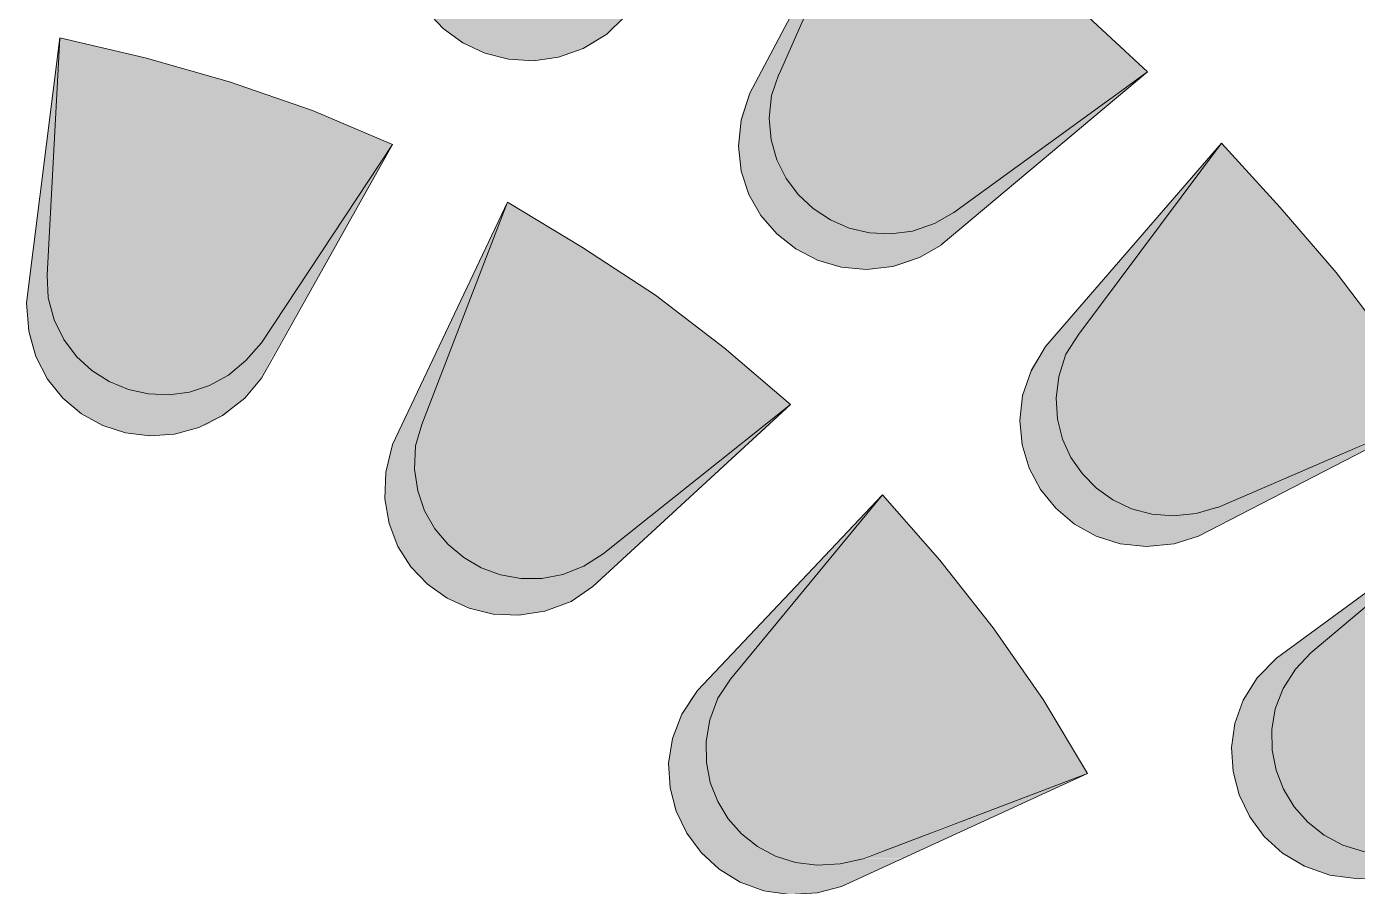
# Model space of a CAD drawing. Extents: x 0 to 245, y -13 to 205.
# Drawn here: x 164.42 to 196.26, y 118.38 to 138.97 of the extents above; entities that cross this region are included whole.
import ezdxf

# ---------------------------------------------------------------- set-up
doc = ezdxf.new("R2010")
doc.units = 0
doc.layers.add('FILL', color=8, linetype='Continuous')
doc.layers.add('GEOMETRY', color=7, linetype='Continuous')

msp = doc.modelspace()

# ---------------------------------------------------------------- hatches: boundary and pattern name
at = {"layer": 'FILL'}
for points in [[(175.098, 147.902), (173.451, 141.711), (173.393, 141.037), (173.474, 140.413), (173.677, 139.847), (173.985, 139.348), (174.383, 138.925), (174.855, 138.585), (175.383, 138.338), (175.951, 138.193), (176.544, 138.157), (177.144, 138.24), (177.736, 138.449), (178.303, 138.795), (178.731, 139.214)], [(184.712, 143.032), (181.722, 137.38), (181.513, 136.736), (181.449, 136.109), (181.516, 135.511), (181.701, 134.953), (181.989, 134.449), (182.367, 134.011), (182.823, 133.65), (183.342, 133.38), (183.91, 133.211), (184.515, 133.158), (185.143, 133.231), (185.781, 133.442), (186.3, 133.743)], [(184.712, 143.032), (181.996, 137.891), (182.454, 137.891)], [(184.712, 143.032), (182.423, 137.832)], [(191.244, 137.892), (189.718, 139.306), (188.1, 140.627), (186.422, 141.861), (184.712, 143.033)], [(183.064, 139.306), (182.454, 137.892), (191.244, 137.892)], [(183.064, 139.306), (189.717, 139.306), (191.244, 137.892)], [(174.336, 138.974), (174.58, 138.794), (178.304, 138.794)], [(174.336, 138.974), (178.487, 138.974), (178.304, 138.794)], [(165.21, 138.704), (164.416, 132.361), (164.465, 131.683), (164.637, 131.072), (164.916, 130.533), (165.286, 130.075), (165.731, 129.702), (166.236, 129.423), (166.785, 129.244), (167.362, 129.171), (167.951, 129.211), (168.537, 129.371), (169.104, 129.657), (169.637, 130.076), (170.033, 130.558)], [(164.905, 133.022), (165.21, 138.704)], [(165.21, 138.704), (164.905, 136.148), (165.088, 136.148)], [(165.21, 138.704), (165.18, 138.222), (167.255, 138.222)], [(173.176, 136.149), (171.254, 136.961), (169.269, 137.653), (167.255, 138.222), (165.21, 138.705)], [(174.58, 138.794), (174.824, 138.584), (177.998, 138.584)], [(174.58, 138.794), (178.304, 138.794), (177.998, 138.584)], [(174.824, 138.584), (175.098, 138.464), (177.784, 138.464)], [(174.824, 138.584), (177.998, 138.584), (177.784, 138.464)], [(175.098, 138.464), (175.373, 138.343), (177.418, 138.343)], [(175.098, 138.464), (177.784, 138.464), (177.418, 138.343)], [(175.374, 138.343), (175.709, 138.253), (177.205, 138.253)], [(175.374, 138.343), (177.419, 138.343), (177.205, 138.253)], [(175.709, 138.253), (175.983, 138.192), (176.778, 138.192)], [(175.709, 138.253), (177.205, 138.253), (176.778, 138.192)], [(165.179, 138.222), (165.149, 137.653), (169.268, 137.653)], [(165.179, 138.222), (167.254, 138.222), (169.268, 137.653)], [(175.983, 138.193), (176.778, 138.193), (176.593, 138.164)], [(165.149, 137.653), (165.12, 136.962), (171.253, 136.962)], [(165.149, 137.653), (169.268, 137.653), (171.253, 136.962)], [(181.966, 137.832), (181.722, 137.38), (182.272, 137.38)], [(181.996, 137.892), (181.966, 137.831), (182.423, 137.831)], [(181.966, 137.832), (182.423, 137.832), (182.272, 137.38)], [(181.996, 137.892), (182.454, 137.892), (182.423, 137.831)], [(182.422, 137.832), (182.24, 137.32), (182.187, 136.779), (182.235, 136.263), (182.374, 135.781), (182.595, 135.34), (182.888, 134.948), (183.243, 134.614), (183.651, 134.345), (184.103, 134.149), (184.588, 134.034), (185.097, 134.008), (185.62, 134.079), (186.147, 134.255), (186.605, 134.525)], [(182.422, 137.832), (182.24, 137.321), (190.419, 137.321)], [(182.422, 137.832), (191.152, 137.832), (190.419, 137.321)], [(182.454, 137.892), (182.423, 137.831), (191.153, 137.831)], [(182.454, 137.892), (191.244, 137.892), (191.153, 137.831)], [(191.244, 137.892), (186.3, 133.744)], [(191.244, 137.892), (186.605, 134.526)], [(191.153, 137.832), (186.605, 134.525), (187.246, 134.525)], [(191.153, 137.832), (191.182, 137.832), (187.246, 134.525)], [(191.244, 137.892), (191.153, 137.831), (191.182, 137.831)], [(181.691, 137.321), (181.508, 136.778), (182.178, 136.778)], [(181.721, 137.38), (181.691, 137.32), (182.241, 137.32)], [(181.691, 137.321), (182.241, 137.321), (182.178, 136.778)], [(181.721, 137.38), (182.271, 137.38), (182.241, 137.32)], [(182.241, 137.321), (182.179, 136.748), (189.687, 136.748)], [(182.241, 137.321), (190.42, 137.321), (189.687, 136.748)], [(165.12, 136.961), (165.088, 136.149), (173.176, 136.149)], [(165.12, 136.961), (171.254, 136.961), (173.176, 136.149)], [(181.509, 136.779), (181.448, 136.209), (182.241, 136.209)], [(181.509, 136.779), (182.179, 136.779)], [(181.509, 136.779), (182.179, 136.779)], [(181.509, 136.779), (182.179, 136.779), (182.241, 136.209)], [(182.178, 136.749), (182.24, 136.208), (188.924, 136.208)], [(182.178, 136.749), (189.687, 136.749), (188.924, 136.208)], [(164.905, 136.149), (164.509, 133.023), (164.905, 133.023)], [(164.905, 136.149), (165.088, 136.149), (164.905, 133.023)], [(165.088, 136.149), (164.905, 133.023), (171.101, 133.023)], [(165.088, 136.149), (173.176, 136.149), (171.101, 133.023)], [(173.176, 136.149), (170.033, 131.4)], [(173.176, 136.149), (170.033, 130.558)], [(173.176, 136.149), (171.101, 133.023), (171.406, 133.023)], [(181.448, 136.208), (181.448, 136.179), (182.241, 136.179)], [(181.448, 136.208), (182.241, 136.208), (182.241, 136.179)], [(181.448, 136.179), (181.509, 135.699), (182.423, 135.699)], [(181.448, 136.179), (182.241, 136.179), (182.423, 135.699)], [(182.241, 136.208), (182.423, 135.666), (188.192, 135.666)], [(182.241, 136.208), (188.925, 136.208), (188.192, 135.666)], [(193.014, 136.179), (188.802, 131.31), (188.454, 130.732), (188.251, 130.138), (188.183, 129.541), (188.239, 128.958), (188.409, 128.403), (188.682, 127.892), (189.047, 127.44), (189.494, 127.062), (190.012, 126.772), (190.589, 126.587), (191.217, 126.521), (191.883, 126.589), (192.464, 126.77)], [(193.014, 136.179), (189.046, 131.609), (189.596, 131.609)], [(193.014, 136.179), (189.596, 131.609)], [(193.014, 136.179), (191.853, 134.645), (194.417, 134.645)], [(198.233, 129.745), (197.011, 131.429), (195.76, 133.082), (194.418, 134.644), (193.014, 136.179)], [(181.509, 135.698), (181.509, 135.577), (182.454, 135.577)], [(181.509, 135.698), (182.423, 135.698), (182.454, 135.577)], [(181.509, 135.577), (181.631, 135.216), (182.668, 135.216)], [(181.509, 135.577), (182.454, 135.577), (182.668, 135.216)], [(182.422, 135.666), (182.698, 135.187), (187.519, 135.187)], [(182.422, 135.666), (188.192, 135.666), (187.519, 135.187)], [(181.63, 135.216), (181.691, 135.005), (182.85, 135.005)], [(181.63, 135.216), (182.666, 135.216), (182.85, 135.005)], [(182.699, 135.187), (183.064, 134.767), (186.941, 134.767)], [(182.699, 135.187), (187.519, 135.187), (186.941, 134.767)], [(175.922, 134.767), (173.175, 128.964), (173.014, 128.302), (172.99, 127.668), (173.091, 127.073), (173.303, 126.527), (173.614, 126.04), (174.011, 125.625), (174.48, 125.29), (175.008, 125.047), (175.582, 124.907), (176.188, 124.879), (176.815, 124.975), (177.448, 125.206), (177.968, 125.568)], [(175.922, 134.767), (173.634, 129.926), (174.06, 129.926)], [(175.922, 134.767), (173.877, 129.447)], [(175.922, 134.767), (175.526, 133.685), (177.723, 133.685)], [(182.699, 129.926), (181.111, 131.28), (179.463, 132.542), (177.723, 133.685), (175.923, 134.767)], [(181.691, 135.005), (181.812, 134.796), (183.035, 134.796)], [(181.691, 135.005), (182.85, 135.005), (183.035, 134.796)], [(181.813, 134.796), (181.965, 134.466), (183.429, 134.466)], [(181.813, 134.796), (183.035, 134.796), (183.429, 134.466)], [(183.064, 134.767), (183.338, 134.556), (186.665, 134.556)], [(183.064, 134.767), (186.941, 134.767), (186.665, 134.556)], [(181.966, 134.466), (183.461, 134.466)], [(181.966, 134.466), (183.461, 134.466)], [(181.996, 134.466), (182.21, 134.195), (183.95, 134.195)], [(181.996, 134.466), (183.461, 134.466), (183.95, 134.195)], [(183.339, 134.556), (183.492, 134.435), (186.452, 134.435)], [(183.339, 134.556), (186.665, 134.556), (186.452, 134.435)], [(183.492, 134.435), (183.828, 134.286), (186.178, 134.286)], [(183.492, 134.435), (186.452, 134.435), (186.178, 134.286)], [(186.605, 134.526), (186.147, 134.255), (186.911, 134.255)], [(186.605, 134.526), (187.246, 134.526), (186.911, 134.255)], [(191.853, 134.645), (190.664, 133.083), (195.76, 133.083)], [(191.853, 134.645), (194.417, 134.645), (195.76, 133.083)], [(182.21, 134.195), (182.332, 134.045), (184.499, 134.045)], [(182.21, 134.195), (183.95, 134.195), (184.499, 134.045)], [(183.828, 134.285), (183.98, 134.194), (185.933, 134.194)], [(183.828, 134.285), (186.178, 134.285), (185.933, 134.194)], [(183.98, 134.195), (184.376, 134.105), (185.66, 134.105)], [(183.98, 134.195), (185.933, 134.195), (185.66, 134.105)], [(184.377, 134.105), (184.53, 134.044), (185.323, 134.044)], [(184.377, 134.105), (185.66, 134.105), (185.323, 134.044)], [(186.147, 134.255), (185.596, 134.074), (186.697, 134.074)], [(186.147, 134.255), (186.911, 134.255), (186.697, 134.074)], [(182.332, 134.044), (182.363, 134.015), (185.049, 134.015)], [(182.332, 134.044), (184.499, 134.044), (185.049, 134.015)], [(182.363, 134.015), (185.049, 134.015)], [(182.363, 134.015), (185.049, 134.015)], [(182.363, 134.015), (182.699, 133.744), (186.3, 133.744)], [(182.363, 134.015), (186.635, 134.015), (186.3, 133.744)], [(184.53, 134.044), (185.323, 134.044), (185.11, 134.015)], [(185.596, 134.074), (185.048, 134.014), (186.635, 134.014)], [(185.048, 134.015), (186.635, 134.015)], [(185.048, 134.015), (186.635, 134.015)], [(185.596, 134.074), (186.697, 134.074), (186.635, 134.014)], [(175.526, 133.685), (175.069, 132.542), (179.463, 132.542)], [(175.526, 133.685), (177.723, 133.685), (179.463, 132.542)], [(182.699, 133.743), (182.85, 133.623), (186.117, 133.623)], [(182.699, 133.743), (186.3, 133.743), (186.117, 133.623)], [(182.85, 133.624), (183.216, 133.442), (185.781, 133.442)], [(182.85, 133.624), (186.117, 133.624), (185.781, 133.442)], [(183.216, 133.443), (183.4, 133.353), (185.567, 133.353)], [(183.216, 133.443), (185.78, 133.443), (185.567, 133.353)], [(183.4, 133.353), (183.828, 133.233), (185.202, 133.233)], [(183.4, 133.353), (185.567, 133.353), (185.202, 133.233)], [(183.828, 133.233), (183.98, 133.204), (184.896, 133.204)], [(183.828, 133.233), (185.202, 133.233), (184.896, 133.204)], [(183.98, 133.203), (184.896, 133.203), (184.59, 133.173)], [(164.509, 133.023), (164.448, 132.482), (164.936, 132.482)], [(164.509, 133.023), (164.905, 133.023), (164.936, 132.482)], [(164.905, 133.023), (164.935, 132.482), (165.076, 131.951), (165.305, 131.481), (165.61, 131.075), (165.978, 130.739), (166.395, 130.475), (166.851, 130.287), (167.331, 130.18), (167.824, 130.156), (168.317, 130.221), (168.796, 130.377), (169.25, 130.629), (169.666, 130.98), (170.033, 131.4)], [(164.905, 133.023), (164.935, 132.482), (170.735, 132.482)], [(164.905, 133.023), (171.1, 133.023), (170.735, 132.482)], [(171.1, 133.023), (170.033, 131.4), (170.49, 131.4)], [(171.1, 133.023), (171.406, 133.023), (170.49, 131.4)], [(190.664, 133.082), (189.597, 131.608), (196.89, 131.608)], [(190.664, 133.082), (195.761, 133.082), (196.89, 131.608)], [(175.069, 132.542), (174.58, 131.279), (181.111, 131.279)], [(175.069, 132.542), (179.463, 132.542), (181.111, 131.279)], [(164.448, 132.482), (164.416, 132.362), (164.966, 132.362)], [(164.416, 132.362), (164.448, 131.94), (165.088, 131.94)], [(164.416, 132.362), (164.966, 132.362), (165.088, 131.94)], [(164.448, 132.482), (164.935, 132.482), (164.966, 132.362)], [(164.935, 132.482), (165.087, 131.94), (170.399, 131.94)], [(164.935, 132.482), (170.735, 132.482), (170.399, 131.94)], [(164.448, 131.94), (164.448, 131.73), (165.179, 131.73)], [(164.448, 131.94), (165.088, 131.94), (165.179, 131.73)], [(165.088, 131.94), (165.332, 131.459), (170.065, 131.459)], [(165.088, 131.94), (170.4, 131.94), (170.065, 131.459)], [(164.448, 131.73), (164.509, 131.459), (165.332, 131.459)], [(164.448, 131.73), (165.179, 131.73), (165.332, 131.459)], [(189.047, 131.609), (188.803, 131.31), (189.413, 131.31)], [(189.047, 131.609), (189.597, 131.609), (189.413, 131.31)], [(189.596, 131.609), (189.289, 131.129), (189.122, 130.598), (189.057, 130.076), (189.089, 129.573), (189.209, 129.097), (189.409, 128.657), (189.682, 128.261), (190.02, 127.919), (190.414, 127.638), (190.857, 127.429), (191.342, 127.299), (191.86, 127.257), (192.404, 127.312), (192.922, 127.462)], [(189.596, 131.609), (189.474, 131.429), (197.011, 131.429)], [(189.596, 131.609), (196.889, 131.609), (197.011, 131.429)], [(164.509, 131.458), (164.6, 131.159), (165.577, 131.159)], [(164.509, 131.458), (165.332, 131.458), (165.577, 131.159)], [(165.332, 131.458), (165.363, 131.429), (170.064, 131.429)], [(165.332, 131.458), (170.064, 131.458), (170.064, 131.429)], [(165.363, 131.429), (165.699, 131.008), (169.726, 131.008)], [(165.363, 131.429), (170.064, 131.429), (169.726, 131.008)], [(170.033, 131.4), (169.666, 130.98), (170.247, 130.98)], [(170.033, 131.4), (170.49, 131.4), (170.247, 130.98)], [(174.58, 131.279), (174.06, 129.925), (182.699, 129.925)], [(174.58, 131.279), (181.111, 131.279), (182.699, 129.925)], [(188.802, 131.31), (188.68, 131.128), (189.289, 131.128)], [(188.802, 131.31), (189.412, 131.31), (189.289, 131.128)], [(189.474, 131.429), (189.289, 131.128), (197.225, 131.128)], [(189.474, 131.429), (197.011, 131.429), (197.225, 131.128)], [(164.599, 131.159), (164.661, 131.008), (165.666, 131.008)], [(164.599, 131.159), (165.577, 131.159), (165.666, 131.008)], [(164.662, 131.008), (164.844, 130.647), (166.096, 130.647)], [(164.662, 131.008), (165.667, 131.008), (166.096, 130.647)], [(165.699, 131.008), (169.696, 131.008)], [(165.699, 131.008), (169.726, 131.008), (169.696, 131.008)], [(165.699, 131.008), (166.095, 130.647), (169.3, 130.647)], [(165.699, 131.008), (169.696, 131.008), (169.3, 130.647)], [(169.666, 130.98), (169.239, 130.619), (170.064, 130.619)], [(169.666, 130.98), (170.247, 130.98), (170.064, 130.619)], [(188.68, 131.128), (188.465, 130.798), (189.168, 130.798)], [(188.68, 131.128), (189.289, 131.128), (189.168, 130.798)], [(189.29, 131.128), (189.108, 130.618), (197.591, 130.618)], [(189.29, 131.128), (197.226, 131.128), (197.591, 130.618)], [(164.843, 130.647), (164.874, 130.619), (166.187, 130.619)], [(164.843, 130.647), (166.095, 130.647), (166.187, 130.619)], [(164.875, 130.618), (165.027, 130.378), (166.584, 130.378)], [(164.875, 130.618), (166.187, 130.618), (166.584, 130.378)], [(166.095, 130.647), (169.268, 130.647)], [(166.095, 130.647), (169.299, 130.647), (169.268, 130.647)], [(166.126, 130.647), (166.615, 130.378), (168.812, 130.378)], [(166.126, 130.647), (169.269, 130.647), (168.812, 130.378)], [(169.239, 130.618), (169.117, 130.557), (170.033, 130.557)], [(169.239, 130.618), (170.064, 130.618), (170.033, 130.557)], [(188.406, 130.618), (188.283, 130.227), (189.077, 130.227)], [(188.466, 130.798), (188.406, 130.618), (189.139, 130.618)], [(188.406, 130.618), (189.138, 130.618), (189.077, 130.227)], [(188.466, 130.798), (189.169, 130.798), (189.139, 130.618)], [(189.108, 130.618), (189.046, 130.076), (197.989, 130.076)], [(189.108, 130.618), (197.59, 130.618), (197.989, 130.076)], [(165.027, 130.378), (165.149, 130.228), (167.102, 130.228)], [(165.027, 130.378), (166.584, 130.378), (167.102, 130.228)], [(166.615, 130.378), (168.781, 130.378)], [(166.615, 130.378), (168.812, 130.378), (168.781, 130.378)], [(166.615, 130.378), (167.133, 130.228), (168.262, 130.228)], [(166.615, 130.378), (168.781, 130.378), (168.262, 130.228)], [(168.75, 130.347), (168.201, 130.198), (169.727, 130.198)], [(169.117, 130.558), (168.75, 130.347), (169.88, 130.347)], [(168.75, 130.347), (169.88, 130.347), (169.727, 130.198)], [(169.117, 130.558), (170.033, 130.558), (169.88, 130.347)], [(165.149, 130.228), (165.21, 130.165), (167.653, 130.165)], [(165.149, 130.228), (167.102, 130.228), (167.653, 130.165)], [(165.21, 130.164), (165.242, 130.137), (169.666, 130.137)], [(165.21, 130.164), (169.696, 130.164), (169.666, 130.137)], [(165.242, 130.137), (165.303, 130.076), (169.637, 130.076)], [(165.242, 130.137), (169.666, 130.137), (169.637, 130.076)], [(165.302, 130.076), (165.698, 129.716), (169.207, 129.716)], [(165.302, 130.076), (169.636, 130.076), (169.207, 129.716)], [(167.133, 130.228), (168.263, 130.228)], [(167.133, 130.228), (168.263, 130.228)], [(167.164, 130.228), (168.263, 130.228), (167.683, 130.165)], [(168.201, 130.197), (167.653, 130.164), (169.696, 130.164)], [(168.201, 130.197), (169.726, 130.197), (169.696, 130.164)], [(188.253, 130.076), (188.192, 129.626), (189.077, 129.626)], [(188.283, 130.228), (188.253, 130.077), (189.047, 130.077)], [(188.253, 130.076), (189.047, 130.076), (189.077, 129.626)], [(188.283, 130.228), (189.077, 130.228), (189.047, 130.077)], [(189.047, 130.076), (189.077, 129.745), (198.234, 129.745)], [(189.047, 130.076), (197.989, 130.076), (198.234, 129.745)], [(165.699, 129.716), (165.76, 129.686), (169.178, 129.686)], [(165.699, 129.716), (169.208, 129.716), (169.178, 129.686)], [(165.759, 129.686), (166.216, 129.415), (168.69, 129.415)], [(165.759, 129.686), (169.177, 129.686), (168.69, 129.415)], [(173.634, 129.926), (173.419, 129.447), (173.877, 129.447)], [(173.634, 129.926), (174.06, 129.926), (173.877, 129.447)], [(174.06, 129.926), (173.877, 129.447), (182.118, 129.447)], [(174.06, 129.926), (182.699, 129.926), (182.118, 129.447)], [(182.699, 129.926), (177.969, 125.568)], [(182.699, 129.926), (178.211, 126.349)], [(182.699, 129.926), (182.118, 129.447), (182.21, 129.447)], [(188.192, 129.626), (188.192, 129.534), (189.108, 129.534)], [(188.192, 129.626), (189.077, 129.626), (189.108, 129.534)], [(189.077, 129.745), (189.108, 129.507), (197.683, 129.507)], [(189.077, 129.745), (198.233, 129.745), (197.683, 129.507)], [(198.233, 129.745), (192.464, 126.769)], [(198.233, 129.745), (192.922, 127.461)], [(197.927, 129.626), (192.922, 127.461), (193.808, 127.461)], [(197.927, 129.626), (197.989, 129.626), (193.808, 127.461)], [(166.216, 129.414), (168.628, 129.414)], [(166.216, 129.414), (168.69, 129.414), (168.628, 129.414)], [(166.308, 129.414), (166.828, 129.235), (168.079, 129.235)], [(166.308, 129.414), (168.628, 129.414), (168.079, 129.235)], [(173.42, 129.446), (173.176, 128.964), (173.726, 128.964)], [(173.42, 129.446), (173.878, 129.446), (173.726, 128.964)], [(173.878, 129.446), (173.726, 128.934), (173.699, 128.378), (173.775, 127.857), (173.94, 127.379), (174.186, 126.948), (174.502, 126.573), (174.876, 126.26), (175.298, 126.015), (175.757, 125.846), (176.243, 125.758), (176.745, 125.758), (177.252, 125.853), (177.754, 126.049), (178.211, 126.348)], [(173.878, 129.446), (173.726, 128.934), (181.448, 128.934)], [(173.878, 129.446), (182.118, 129.446), (181.448, 128.934)], [(182.118, 129.446), (178.211, 126.348), (178.822, 126.348)], [(182.118, 129.446), (182.21, 129.446), (178.822, 126.348)], [(188.192, 129.534), (188.222, 129.024), (189.23, 129.024)], [(188.192, 129.534), (189.108, 129.534), (189.23, 129.024)], [(189.108, 129.507), (189.26, 128.994), (196.432, 128.994)], [(189.108, 129.507), (197.683, 129.507), (196.432, 128.994)], [(166.828, 129.236), (168.049, 129.236)], [(166.828, 129.236), (168.079, 129.236), (168.049, 129.236)], [(166.92, 129.236), (168.049, 129.236), (167.438, 129.175)], [(188.222, 129.025), (188.222, 128.995), (189.23, 128.995)], [(188.222, 129.025), (189.23, 129.025), (189.23, 128.995)], [(188.222, 128.994), (188.374, 128.513), (189.503, 128.513)], [(188.222, 128.994), (189.23, 128.994), (189.503, 128.513)], [(189.26, 128.994), (189.503, 128.483), (195.303, 128.483)], [(189.26, 128.994), (196.432, 128.994), (195.303, 128.483)], [(173.176, 128.935), (173.025, 128.394), (173.697, 128.394)], [(173.176, 128.964), (173.176, 128.935), (173.726, 128.935)], [(173.176, 128.964), (173.726, 128.964), (173.726, 128.935)], [(173.176, 128.935), (173.726, 128.935), (173.697, 128.394)], [(173.725, 128.935), (173.696, 128.365), (180.776, 128.365)], [(173.725, 128.935), (181.448, 128.935), (180.776, 128.365)], [(173.024, 128.394), (172.993, 127.853), (173.787, 127.853)], [(173.024, 128.394), (173.696, 128.394)], [(173.024, 128.394), (173.696, 128.394)], [(173.024, 128.394), (173.696, 128.394), (173.787, 127.853)], [(173.696, 128.364), (173.787, 127.822), (180.074, 127.822)], [(173.696, 128.364), (180.776, 128.364), (180.074, 127.822)], [(188.375, 128.513), (188.406, 128.423), (189.565, 128.423)], [(188.375, 128.513), (189.504, 128.513), (189.565, 128.423)], [(188.406, 128.423), (188.588, 128.093), (189.84, 128.093)], [(188.406, 128.423), (189.565, 128.423), (189.84, 128.093)], [(189.504, 128.484), (189.871, 128.063), (194.296, 128.063)], [(189.504, 128.484), (195.304, 128.484), (194.296, 128.063)], [(188.588, 128.093), (188.681, 127.88), (190.084, 127.88)], [(188.588, 128.093), (189.84, 128.093), (190.084, 127.88)], [(189.871, 128.063), (190.298, 127.703), (193.503, 127.703)], [(189.871, 128.063), (194.296, 128.063), (193.503, 127.703)], [(172.993, 127.853), (172.993, 127.792), (173.787, 127.792)], [(172.993, 127.853), (173.787, 127.853), (173.787, 127.792)], [(172.993, 127.792), (173.055, 127.312), (173.97, 127.312)], [(172.993, 127.792), (173.787, 127.792), (173.97, 127.312)], [(173.787, 127.822), (173.97, 127.311), (179.433, 127.311)], [(173.787, 127.822), (180.074, 127.822), (179.433, 127.311)], [(184.896, 127.762), (180.47, 123.072), (180.098, 122.511), (179.871, 121.926), (179.78, 121.333), (179.814, 120.747), (179.962, 120.184), (180.214, 119.661), (180.561, 119.192), (180.991, 118.795), (181.494, 118.485), (182.06, 118.277), (182.678, 118.188), (183.338, 118.233), (183.918, 118.384)], [(184.896, 127.762), (180.714, 123.343), (181.262, 123.343)], [(184.896, 127.762), (181.262, 123.343)], [(184.896, 127.762), (183.614, 126.2), (186.268, 126.2)], [(189.808, 121.089), (188.742, 122.862), (187.55, 124.575), (186.268, 126.199), (184.896, 127.762)], [(188.68, 127.88), (188.802, 127.732), (190.266, 127.732)], [(188.68, 127.88), (190.083, 127.88), (190.266, 127.732)], [(188.802, 127.732), (189.015, 127.461), (190.755, 127.461)], [(188.802, 127.732), (190.266, 127.732), (190.755, 127.461)], [(189.015, 127.461), (189.046, 127.431), (190.909, 127.431)], [(189.015, 127.461), (190.755, 127.461), (190.909, 127.431)], [(189.047, 127.431), (189.199, 127.312), (191.305, 127.312)], [(189.047, 127.431), (190.909, 127.431), (191.305, 127.312)], [(190.297, 127.702), (190.724, 127.491), (192.984, 127.491)], [(190.297, 127.702), (193.502, 127.702), (192.984, 127.491)], [(190.724, 127.491), (190.786, 127.461), (192.861, 127.461)], [(190.724, 127.491), (192.984, 127.491), (192.861, 127.461)], [(190.787, 127.461), (191.275, 127.312), (192.465, 127.312)], [(190.787, 127.461), (192.861, 127.461), (192.465, 127.312)], [(192.922, 127.461), (192.403, 127.312), (193.502, 127.312)], [(192.922, 127.461), (193.808, 127.461), (193.502, 127.312)], [(199.546, 127.673), (194.327, 123.853), (193.862, 123.375), (193.532, 122.847), (193.331, 122.286), (193.252, 121.709), (193.289, 121.132), (193.436, 120.574), (193.687, 120.051), (194.035, 119.581), (194.475, 119.18), (194.999, 118.865), (195.603, 118.655), (196.279, 118.565), (196.89, 118.623)], [(199.546, 127.673), (194.479, 123.974), (195.151, 123.974)], [(199.546, 127.673), (195.151, 123.974)], [(173.054, 127.312), (173.054, 127.192), (174.06, 127.192)], [(173.054, 127.312), (173.969, 127.312), (174.06, 127.192)], [(173.054, 127.192), (173.175, 126.861), (174.244, 126.861)], [(173.054, 127.192), (174.06, 127.192), (174.244, 126.861)], [(173.969, 127.312), (174.275, 126.831), (178.822, 126.831)], [(173.969, 127.312), (179.432, 127.312), (178.822, 126.831)], [(189.199, 127.312), (189.261, 127.251), (191.853, 127.251)], [(189.199, 127.312), (191.304, 127.312), (191.853, 127.251)], [(189.26, 127.251), (189.534, 127.041), (192.953, 127.041)], [(189.26, 127.251), (193.38, 127.251), (192.953, 127.041)], [(191.275, 127.312), (192.282, 127.312)], [(191.275, 127.312), (192.464, 127.312), (192.282, 127.312)], [(191.335, 127.312), (192.282, 127.312), (191.884, 127.251)], [(192.373, 127.312), (191.853, 127.251), (193.381, 127.251)], [(192.404, 127.312), (192.373, 127.312), (193.503, 127.312)], [(192.373, 127.312), (193.503, 127.312), (193.381, 127.251)], [(192.404, 127.312), (193.503, 127.312)], [(173.176, 126.861), (173.268, 126.62), (174.489, 126.62)], [(173.176, 126.861), (174.245, 126.861), (174.489, 126.62)], [(174.275, 126.83), (174.64, 126.438), (178.335, 126.438)], [(174.275, 126.83), (178.822, 126.83), (178.335, 126.438)], [(189.536, 127.041), (190.024, 126.77), (192.465, 126.77)], [(189.536, 127.041), (192.954, 127.041), (192.465, 126.77)], [(190.024, 126.77), (190.053, 126.74), (192.373, 126.74)], [(190.024, 126.77), (192.464, 126.77), (192.373, 126.74)], [(173.267, 126.619), (173.359, 126.438), (174.64, 126.438)], [(173.267, 126.619), (174.489, 126.619), (174.64, 126.438)], [(190.053, 126.739), (190.602, 126.589), (191.883, 126.589)], [(190.053, 126.739), (192.372, 126.739), (191.883, 126.589)], [(190.603, 126.589), (191.762, 126.589)], [(190.603, 126.589), (191.883, 126.589), (191.762, 126.589)], [(190.664, 126.589), (191.763, 126.589), (191.275, 126.53)], [(173.359, 126.439), (173.542, 126.138), (175.069, 126.138)], [(173.359, 126.439), (174.64, 126.439), (175.069, 126.138)], [(173.542, 126.138), (173.573, 126.079), (175.159, 126.079)], [(173.542, 126.138), (175.069, 126.138), (175.159, 126.079)], [(174.64, 126.439), (174.733, 126.378), (178.272, 126.378)], [(174.64, 126.439), (178.334, 126.439), (178.272, 126.378)], [(174.733, 126.378), (175.098, 126.108), (177.845, 126.108)], [(174.733, 126.378), (178.271, 126.378), (177.845, 126.108)], [(178.211, 126.349), (177.754, 126.049), (178.487, 126.049)], [(178.211, 126.349), (178.822, 126.349), (178.487, 126.049)], [(183.614, 126.199), (182.271, 124.575), (187.551, 124.575)], [(183.614, 126.199), (186.268, 126.199), (187.551, 124.575)], [(173.573, 126.079), (173.756, 125.898), (175.587, 125.898)], [(173.573, 126.079), (175.159, 126.079), (175.587, 125.898)], [(173.755, 125.899), (173.877, 125.779), (176.136, 125.779)], [(173.755, 125.899), (175.586, 125.899), (176.136, 125.779)], [(175.098, 126.109), (175.191, 126.08), (177.784, 126.08)], [(175.098, 126.109), (177.845, 126.109), (177.784, 126.08)], [(175.191, 126.079), (175.618, 125.898), (177.327, 125.898)], [(175.191, 126.079), (177.784, 126.079), (177.327, 125.898)], [(175.618, 125.899), (175.74, 125.869), (177.266, 125.869)], [(175.618, 125.899), (177.327, 125.899), (177.266, 125.869)], [(175.74, 125.868), (176.167, 125.778), (176.778, 125.778)], [(175.74, 125.868), (177.266, 125.868), (176.778, 125.778)], [(177.235, 125.839), (176.778, 125.778), (178.181, 125.778)], [(177.754, 126.049), (177.235, 125.839), (178.273, 125.839)], [(177.235, 125.839), (178.272, 125.839), (178.181, 125.778)], [(177.754, 126.049), (178.487, 126.049), (178.273, 125.839)], [(197.41, 125.899), (195.243, 124.035), (201.498, 124.035)], [(173.878, 125.779), (173.878, 125.748), (176.686, 125.748)], [(173.878, 125.779), (176.137, 125.779), (176.686, 125.748)], [(173.878, 125.747), (174, 125.627), (178.059, 125.627)], [(173.878, 125.747), (178.182, 125.747), (178.059, 125.627)], [(174, 125.627), (174.123, 125.567), (177.969, 125.567)], [(174, 125.627), (178.059, 125.627), (177.969, 125.567)], [(174.123, 125.568), (174.489, 125.297), (177.541, 125.297)], [(174.123, 125.568), (177.969, 125.568), (177.541, 125.297)], [(176.167, 125.779), (176.778, 125.779), (176.716, 125.748)], [(176.778, 125.779), (176.685, 125.748), (178.181, 125.748)], [(176.778, 125.779), (178.181, 125.779), (178.181, 125.748)], [(174.489, 125.296), (174.64, 125.207), (177.449, 125.207)], [(174.489, 125.296), (177.541, 125.296), (177.449, 125.207)], [(174.64, 125.207), (175.038, 125.027), (176.959, 125.027)], [(174.64, 125.207), (177.449, 125.207), (176.959, 125.027)], [(175.039, 125.028), (175.221, 124.998), (176.869, 124.998)], [(175.039, 125.028), (176.96, 125.028), (176.869, 124.998)], [(175.22, 124.997), (175.647, 124.906), (176.349, 124.906)], [(175.22, 124.997), (176.868, 124.997), (176.349, 124.906)], [(175.647, 124.906), (176.349, 124.906), (176.258, 124.877)], [(182.271, 124.575), (181.262, 123.343), (188.406, 123.343)], [(182.271, 124.575), (187.55, 124.575), (188.406, 123.343)], [(195.151, 123.974), (194.784, 123.583), (194.488, 123.121), (194.3, 122.636), (194.214, 122.141), (194.222, 121.647), (194.32, 121.166), (194.499, 120.71), (194.755, 120.292), (195.08, 119.921), (195.469, 119.612), (195.914, 119.374), (196.411, 119.221), (196.951, 119.164), (197.5, 119.195)], [(194.478, 123.974), (194.327, 123.853), (195.058, 123.853)], [(194.478, 123.974), (195.151, 123.974), (195.058, 123.853)], [(195.151, 123.974), (194.784, 123.583), (201.742, 123.583)], [(195.243, 124.034), (195.151, 123.973), (201.558, 123.973)], [(195.151, 123.974), (201.558, 123.974), (201.742, 123.583)], [(195.243, 124.034), (201.498, 124.034), (201.558, 123.973)], [(194.051, 123.583), (193.899, 123.433), (194.693, 123.433)], [(194.051, 123.583), (194.783, 123.583), (194.693, 123.433)], [(194.327, 123.853), (194.052, 123.583), (194.784, 123.583)], [(194.327, 123.853), (195.058, 123.853), (194.784, 123.583)], [(194.784, 123.583), (194.478, 123.103), (201.957, 123.103)], [(194.784, 123.583), (201.742, 123.583), (201.957, 123.103)], [(180.715, 123.343), (180.471, 123.072), (181.111, 123.072)], [(181.262, 123.343), (180.958, 122.893), (180.765, 122.374), (180.676, 121.858), (180.683, 121.352), (180.778, 120.869), (180.956, 120.416), (181.208, 120.004), (181.528, 119.642), (181.908, 119.34), (182.341, 119.107), (182.82, 118.954), (183.339, 118.89), (183.888, 118.924), (184.437, 119.044)], [(180.715, 123.343), (181.263, 123.343), (181.111, 123.072)], [(181.262, 123.343), (180.958, 122.863), (188.71, 122.863)], [(181.262, 123.343), (188.406, 123.343), (188.71, 122.863)], [(193.899, 123.433), (193.684, 123.103), (194.478, 123.103)], [(193.899, 123.433), (194.693, 123.433), (194.478, 123.103)], [(180.47, 123.071), (180.317, 122.892), (180.958, 122.892)], [(180.47, 123.071), (181.111, 123.071), (180.958, 122.892)], [(193.684, 123.103), (193.564, 122.923), (194.417, 122.923)], [(193.684, 123.103), (194.478, 123.103), (194.417, 122.923)], [(194.478, 123.103), (194.295, 122.591), (202.201, 122.591)], [(194.478, 123.103), (201.957, 123.103), (202.201, 122.591)], [(180.317, 122.893), (180.135, 122.56), (180.837, 122.56)], [(180.317, 122.893), (180.959, 122.893), (180.837, 122.56)], [(180.959, 122.863), (180.776, 122.351), (189.047, 122.351)], [(180.959, 122.863), (188.742, 122.863)], [(180.959, 122.863), (188.742, 122.863)], [(180.959, 122.863), (188.742, 122.863), (189.047, 122.351)], [(193.564, 122.923), (193.441, 122.591), (194.295, 122.591)], [(193.564, 122.923), (194.418, 122.923), (194.295, 122.591)], [(180.043, 122.38), (179.89, 122.02), (180.715, 122.02)], [(180.135, 122.56), (180.042, 122.38), (180.776, 122.38)], [(180.043, 122.38), (180.776, 122.38), (180.715, 122.02)], [(180.135, 122.56), (180.836, 122.56), (180.776, 122.38)], [(180.776, 122.351), (180.683, 121.81), (189.381, 121.81)], [(180.776, 122.351), (189.047, 122.351), (189.381, 121.81)], [(193.349, 122.351), (193.32, 122.052), (194.204, 122.052)], [(193.441, 122.591), (193.349, 122.351), (194.265, 122.351)], [(193.349, 122.351), (194.265, 122.351), (194.204, 122.052)], [(193.441, 122.591), (194.295, 122.591), (194.265, 122.351)], [(194.296, 122.591), (194.234, 122.171), (202.385, 122.171)], [(194.296, 122.591), (202.201, 122.591), (202.385, 122.171)], [(179.889, 122.02), (179.86, 121.839), (180.683, 121.839)], [(179.889, 122.02), (180.714, 122.02), (180.683, 121.839)], [(193.32, 122.052), (193.258, 121.75), (194.234, 121.75)], [(193.32, 122.052), (194.205, 122.052), (194.234, 121.75)], [(194.234, 122.171), (194.205, 122.02), (202.445, 122.02)], [(194.205, 122.02), (194.234, 121.48), (202.659, 121.48)], [(194.205, 122.02), (202.445, 122.02), (202.659, 121.48)], [(194.234, 122.171), (202.384, 122.171), (202.445, 122.02)], [(179.86, 121.839), (179.798, 121.419), (180.683, 121.419)], [(179.86, 121.839), (180.683, 121.839), (180.683, 121.419)], [(180.683, 121.81), (180.683, 121.269), (189.717, 121.269)], [(180.683, 121.81), (189.381, 121.81), (189.717, 121.269)], [(193.258, 121.75), (193.258, 121.51), (194.235, 121.51)], [(193.258, 121.75), (194.235, 121.75), (194.235, 121.51)], [(179.798, 121.419), (179.798, 121.269), (180.683, 121.269)], [(179.798, 121.419), (180.683, 121.419), (180.683, 121.269)], [(193.258, 121.51), (193.289, 121.149), (194.327, 121.149)], [(193.258, 121.51), (194.235, 121.51), (194.327, 121.149)], [(194.234, 121.48), (194.387, 120.939), (202.872, 120.939)], [(194.234, 121.48), (202.659, 121.48), (202.872, 120.939)], [(179.798, 121.269), (179.798, 120.818), (180.805, 120.818)], [(179.798, 121.269), (180.683, 121.269), (180.805, 120.818)], [(180.683, 121.269), (180.745, 121.089), (189.808, 121.089)], [(180.683, 121.269), (189.717, 121.269), (189.808, 121.089)], [(180.745, 121.089), (180.806, 120.728), (188.832, 120.728)], [(180.745, 121.089), (189.808, 121.089), (188.832, 120.728)], [(189.808, 121.089), (183.918, 118.384)], [(189.808, 121.089), (184.438, 119.044)], [(189.808, 121.089), (189.077, 120.818), (189.199, 120.818)], [(193.289, 121.149), (193.32, 120.968), (194.388, 120.968)], [(193.289, 121.149), (194.327, 121.149), (194.388, 120.968)], [(179.798, 120.818), (179.829, 120.759), (180.805, 120.759)], [(179.798, 120.818), (180.805, 120.818), (180.805, 120.759)], [(179.83, 120.759), (179.921, 120.246), (181.05, 120.246)], [(179.83, 120.759), (180.806, 120.759), (181.05, 120.246)], [(180.805, 120.728), (181.049, 120.218), (187.519, 120.218)], [(180.805, 120.728), (188.831, 120.728), (187.519, 120.218)], [(189.077, 120.818), (184.438, 119.045), (185.384, 119.045)], [(189.077, 120.818), (189.199, 120.818), (185.384, 119.045)], [(193.32, 120.968), (193.441, 120.548), (194.6, 120.548)], [(193.32, 120.968), (194.387, 120.968), (194.6, 120.548)], [(194.388, 120.939), (194.632, 120.458), (203.086, 120.458)], [(194.388, 120.939), (202.872, 120.939), (203.086, 120.458)], [(193.441, 120.548), (193.471, 120.487), (194.631, 120.487)], [(193.441, 120.548), (194.6, 120.548), (194.631, 120.487)], [(193.471, 120.488), (193.684, 120.037), (194.966, 120.037)], [(193.471, 120.488), (194.631, 120.488), (194.966, 120.037)], [(194.631, 120.457), (194.783, 120.246), (203.176, 120.246)], [(194.631, 120.457), (203.085, 120.457), (203.176, 120.246)], [(179.921, 120.246), (179.951, 120.218), (181.05, 120.218)], [(179.921, 120.246), (181.05, 120.246), (181.05, 120.218)], [(179.951, 120.218), (180.136, 119.796), (181.385, 119.796)], [(179.951, 120.218), (181.05, 120.218), (181.385, 119.796)], [(181.049, 120.218), (181.385, 119.796), (186.361, 119.796)], [(181.049, 120.218), (187.52, 120.218), (186.361, 119.796)], [(194.784, 120.246), (194.998, 120.005), (201.834, 120.005)], [(194.784, 120.246), (203.177, 120.246), (201.834, 120.005)], [(180.135, 119.796), (180.195, 119.675), (181.508, 119.675)], [(180.135, 119.796), (181.384, 119.796), (181.508, 119.675)], [(181.384, 119.796), (181.812, 119.405), (185.383, 119.405)], [(181.384, 119.796), (186.361, 119.796), (185.383, 119.405)], [(193.684, 120.036), (193.715, 120.005), (194.997, 120.005)], [(193.684, 120.036), (194.966, 120.036), (194.997, 120.005)], [(193.716, 120.005), (193.96, 119.675), (195.365, 119.675)], [(193.716, 120.005), (194.998, 120.005), (195.365, 119.675)], [(194.998, 120.005), (195.394, 119.646), (199.912, 119.646)], [(194.998, 120.005), (201.834, 120.005), (199.912, 119.646)], [(180.195, 119.675), (180.378, 119.436), (181.783, 119.436)], [(180.195, 119.675), (181.508, 119.675), (181.783, 119.436)], [(180.379, 119.436), (180.563, 119.195), (182.21, 119.195)], [(180.379, 119.436), (181.783, 119.436), (182.21, 119.195)], [(193.96, 119.675), (194.082, 119.525), (195.639, 119.525)], [(193.96, 119.675), (195.365, 119.675), (195.639, 119.525)], [(194.082, 119.525), (194.205, 119.406), (195.853, 119.406)], [(194.082, 119.525), (195.639, 119.525), (195.853, 119.406)], [(195.393, 119.646), (195.913, 119.375), (198.476, 119.375)], [(195.393, 119.646), (199.912, 119.646), (198.476, 119.375)], [(180.562, 119.195), (180.592, 119.134), (182.271, 119.134)], [(180.562, 119.195), (182.209, 119.195), (182.271, 119.134)], [(180.592, 119.134), (180.805, 118.954), (182.79, 118.954)], [(180.592, 119.134), (182.271, 119.134), (182.79, 118.954)], [(181.813, 119.405), (182.301, 119.134), (184.622, 119.134)], [(181.813, 119.405), (185.383, 119.405), (184.622, 119.134)], [(182.301, 119.134), (182.453, 119.074), (184.468, 119.074)], [(182.301, 119.134), (184.621, 119.134), (184.468, 119.074)], [(194.205, 119.405), (194.418, 119.225), (196.402, 119.225)], [(194.205, 119.405), (195.852, 119.405), (196.402, 119.225)], [(194.418, 119.226), (194.449, 119.195), (196.585, 119.195)], [(194.418, 119.226), (196.402, 119.226), (196.585, 119.195)], [(194.449, 119.195), (194.51, 119.165), (196.951, 119.165)], [(194.449, 119.195), (196.585, 119.195), (196.951, 119.165)], [(194.509, 119.164), (194.54, 119.134), (198.812, 119.134)], [(194.509, 119.164), (198.934, 119.164), (198.812, 119.134)], [(194.541, 119.134), (195.059, 118.833), (197.654, 118.833)], [(194.541, 119.134), (198.812, 119.134), (197.654, 118.833)], [(195.913, 119.375), (196.433, 119.226), (197.591, 119.226)], [(195.913, 119.375), (198.476, 119.375), (197.591, 119.226)], [(180.805, 118.954), (180.836, 118.924), (183.125, 118.924)], [(180.805, 118.954), (182.789, 118.954), (183.125, 118.924)], [(180.837, 118.924), (180.868, 118.894), (183.339, 118.894)], [(180.837, 118.924), (183.126, 118.924), (183.339, 118.894)], [(180.868, 118.894), (181.019, 118.775), (184.774, 118.775)], [(180.868, 118.894), (185.017, 118.894), (184.774, 118.775)], [(182.454, 119.074), (182.821, 118.954), (184.041, 118.954)], [(182.454, 119.074), (184.469, 119.074), (184.041, 118.954)], [(182.821, 118.954), (183.064, 118.924), (183.95, 118.924)], [(182.821, 118.954), (184.041, 118.954), (183.95, 118.924)], [(183.064, 118.924), (183.95, 118.924), (183.371, 118.894)], [(183.888, 118.924), (183.338, 118.894), (185.017, 118.894)], [(184.438, 119.044), (183.888, 118.924), (185.079, 118.924)], [(183.888, 118.924), (185.078, 118.924), (185.017, 118.894)], [(184.438, 119.044), (185.383, 119.044), (185.079, 118.924)], [(195.058, 118.833), (195.668, 118.654), (196.92, 118.654)], [(195.058, 118.833), (197.654, 118.833), (196.92, 118.654)], [(181.019, 118.775), (181.539, 118.474), (184.101, 118.474)], [(181.019, 118.775), (184.774, 118.775), (184.101, 118.474)], [(195.669, 118.654), (195.761, 118.623), (196.89, 118.623)], [(195.669, 118.654), (196.921, 118.654), (196.89, 118.623)], [(195.76, 118.624), (196.889, 118.624), (196.279, 118.564)], [(181.539, 118.474), (181.752, 118.384), (183.919, 118.384)], [(181.539, 118.474), (184.102, 118.474), (183.919, 118.384)]]:
    msp.add_hatch(color=7, dxfattribs=at).paths.add_polyline_path(points)

# ---------------------------------------------------------------- linework, layer by layer
at = {"layer": 'GEOMETRY', "lineweight": 13}
for points in [[(175.098, 147.902), (173.451, 141.711), (173.393, 141.037), (173.474, 140.413), (173.677, 139.847), (173.985, 139.348), (174.383, 138.925), (174.855, 138.585), (175.383, 138.338), (175.951, 138.193), (176.544, 138.157), (177.144, 138.24), (177.736, 138.449), (178.303, 138.795), (178.731, 139.214)], [(184.712, 143.032), (181.722, 137.38), (181.513, 136.736), (181.449, 136.109), (181.516, 135.511), (181.701, 134.953), (181.989, 134.449), (182.367, 134.011), (182.823, 133.65), (183.342, 133.38), (183.91, 133.211), (184.515, 133.158), (185.143, 133.231), (185.781, 133.442), (186.3, 133.743)], [(184.712, 143.032), (182.423, 137.832)], [(191.244, 137.892), (189.718, 139.306), (188.1, 140.627), (186.422, 141.861), (184.712, 143.033)], [(165.21, 138.704), (164.416, 132.361), (164.465, 131.683), (164.637, 131.072), (164.916, 130.533), (165.286, 130.075), (165.731, 129.702), (166.236, 129.423), (166.785, 129.244), (167.362, 129.171), (167.951, 129.211), (168.537, 129.371), (169.104, 129.657), (169.637, 130.076), (170.033, 130.558)], [(165.21, 138.704), (164.905, 133.022)], [(173.176, 136.149), (171.254, 136.961), (169.269, 137.653), (167.255, 138.222), (165.21, 138.705)], [(182.422, 137.832), (182.24, 137.32), (182.187, 136.779), (182.235, 136.263), (182.374, 135.781), (182.595, 135.34), (182.888, 134.948), (183.243, 134.614), (183.651, 134.345), (184.103, 134.149), (184.588, 134.034), (185.097, 134.008), (185.62, 134.079), (186.147, 134.255), (186.605, 134.525)], [(191.244, 137.892), (186.3, 133.744)], [(191.244, 137.892), (186.605, 134.526)], [(173.176, 136.149), (170.033, 131.4)], [(173.176, 136.149), (170.033, 130.558)], [(193.014, 136.179), (188.802, 131.31), (188.454, 130.732), (188.251, 130.138), (188.183, 129.541), (188.239, 128.958), (188.409, 128.403), (188.682, 127.892), (189.047, 127.44), (189.494, 127.062), (190.012, 126.772), (190.589, 126.587), (191.217, 126.521), (191.883, 126.589), (192.464, 126.77)], [(193.014, 136.179), (189.596, 131.609)], [(198.233, 129.745), (197.011, 131.429), (195.76, 133.082), (194.418, 134.644), (193.014, 136.179)], [(175.922, 134.767), (173.175, 128.964), (173.014, 128.302), (172.99, 127.668), (173.091, 127.073), (173.303, 126.527), (173.614, 126.04), (174.011, 125.625), (174.48, 125.29), (175.008, 125.047), (175.582, 124.907), (176.188, 124.879), (176.815, 124.975), (177.448, 125.206), (177.968, 125.568)], [(175.922, 134.767), (173.877, 129.447)], [(182.699, 129.926), (181.111, 131.28), (179.463, 132.542), (177.723, 133.685), (175.923, 134.767)], [(164.905, 133.023), (164.935, 132.482), (165.076, 131.951), (165.305, 131.481), (165.61, 131.075), (165.978, 130.739), (166.395, 130.475), (166.851, 130.287), (167.331, 130.18), (167.824, 130.156), (168.317, 130.221), (168.796, 130.377), (169.25, 130.629), (169.666, 130.98), (170.033, 131.4)], [(189.596, 131.609), (189.289, 131.129), (189.122, 130.598), (189.057, 130.076), (189.089, 129.573), (189.209, 129.097), (189.409, 128.657), (189.682, 128.261), (190.02, 127.919), (190.414, 127.638), (190.857, 127.429), (191.342, 127.299), (191.86, 127.257), (192.404, 127.312), (192.922, 127.462)], [(182.699, 129.926), (177.969, 125.568)], [(182.699, 129.926), (178.211, 126.349)], [(198.233, 129.745), (192.464, 126.769)], [(198.233, 129.745), (192.922, 127.461)], [(173.878, 129.446), (173.726, 128.934), (173.699, 128.378), (173.775, 127.857), (173.94, 127.379), (174.186, 126.948), (174.502, 126.573), (174.876, 126.26), (175.298, 126.015), (175.757, 125.846), (176.243, 125.758), (176.745, 125.758), (177.252, 125.853), (177.754, 126.049), (178.211, 126.348)], [(184.896, 127.762), (180.47, 123.072), (180.098, 122.511), (179.871, 121.926), (179.78, 121.333), (179.814, 120.747), (179.962, 120.184), (180.214, 119.661), (180.561, 119.192), (180.991, 118.795), (181.494, 118.485), (182.06, 118.277), (182.678, 118.188), (183.338, 118.233), (183.918, 118.384)], [(184.896, 127.762), (181.262, 123.343)], [(189.808, 121.089), (188.742, 122.862), (187.55, 124.575), (186.268, 126.199), (184.896, 127.762)], [(199.546, 127.673), (194.327, 123.853), (193.862, 123.375), (193.532, 122.847), (193.331, 122.286), (193.252, 121.709), (193.289, 121.132), (193.436, 120.574), (193.687, 120.051), (194.035, 119.581), (194.475, 119.18), (194.999, 118.865), (195.603, 118.655), (196.279, 118.565), (196.89, 118.623)], [(199.546, 127.673), (195.151, 123.974)], [(195.151, 123.974), (194.784, 123.583), (194.488, 123.121), (194.3, 122.636), (194.214, 122.141), (194.222, 121.647), (194.32, 121.166), (194.499, 120.71), (194.755, 120.292), (195.08, 119.921), (195.469, 119.612), (195.914, 119.374), (196.411, 119.221), (196.951, 119.164), (197.5, 119.195)], [(181.262, 123.343), (180.958, 122.893), (180.765, 122.374), (180.676, 121.858), (180.683, 121.352), (180.778, 120.869), (180.956, 120.416), (181.208, 120.004), (181.528, 119.642), (181.908, 119.34), (182.341, 119.107), (182.82, 118.954), (183.339, 118.89), (183.888, 118.924), (184.437, 119.044)], [(189.808, 121.089), (183.918, 118.384)], [(189.808, 121.089), (184.438, 119.044)]]:
    msp.add_lwpolyline(points, dxfattribs=at)

doc.saveas('drawing.dxf')
